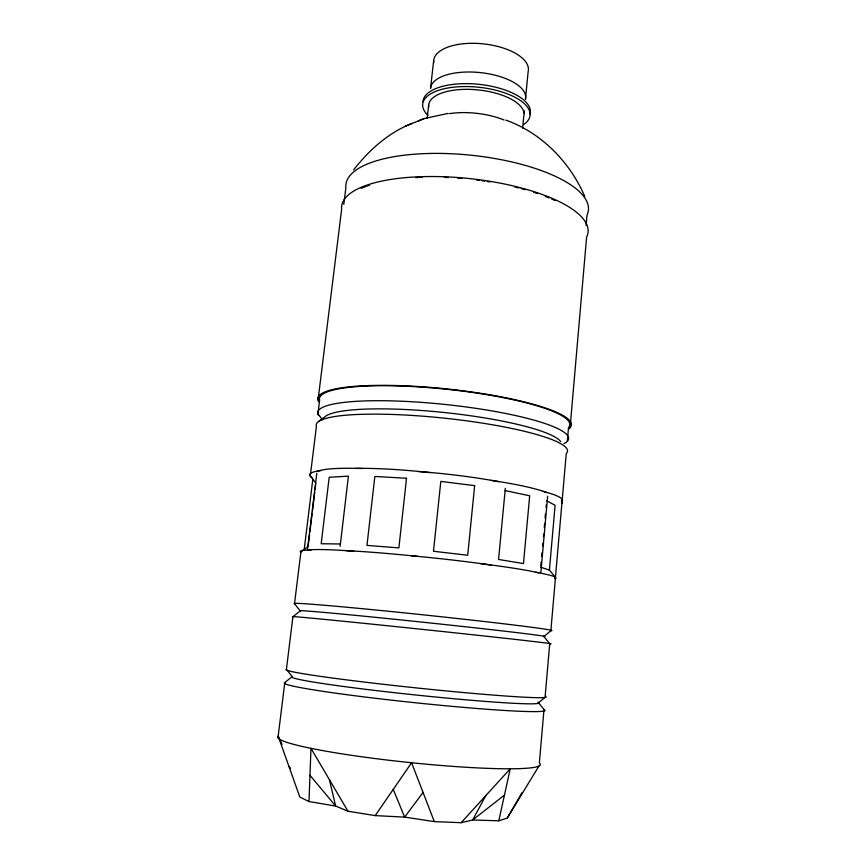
<?xml version="1.0" encoding="UTF-8"?>
<svg xmlns="http://www.w3.org/2000/svg" width="866" height="866" viewBox="0 0 866 866"><rect width="100%" height="100%" fill="white"/><g stroke="black" fill="none" stroke-linecap="round" stroke-linejoin="round"><path stroke-width="1.3" d="M347.97 811.226L335.672 806.073L308.989 801.548L310.981 748.343L347.97 811.226L375.205 815.61L404.639 817.114L434.321 821.607L461.156 822.7L472.652 819.972L498.816 820.816L507.227 818.11L538.966 765.999M555.377 577.265L549.412 570.12L555.106 505.279L546.63 500.808M544 709.503L539.356 762.968A132.033 11.637 6 0 1 411.188 762.708A132.033 11.637 6 0 1 278.17 736.122L284.784 682.57L292.167 676.617A124.26 5.001 6 0 0 418.083 695.236A124.26 5.001 6 0 0 538.078 702.207L544 709.503A131.047 5.965 6 0 1 417.444 702.976A131.047 5.965 6 0 1 284.784 682.57M292.167 676.617L286.419 669.31L292.903 616.744L300.21 610.909A123.113 1.483 6 0 1 425.693 622.502A123.113 1.483 6 0 1 543.848 636.597L550.852 630.773L555.333 579.246A96.007 5.553 5.9 0 0 555.355 578.272L566.256 453.6A126.328 20.005 6 0 0 447.224 418.473A126.328 20.005 6 0 0 316.415 426.299L310.266 476.084L315.874 483.044M567.327 441.281L568.518 427.555A125.851 22.538 6 0 0 450.244 389.646A125.851 22.538 6 0 0 319.63 400.222L317.93 413.97L322.704 419.848M586.087 225.496L586.975 215.266A121.944 42.445 6 0 0 474.741 155.62A121.944 42.445 6 0 0 345.859 187.716L343.802 204.344M570.077 427.728L586.607 237.165A123.892 40.994 6 0 0 472.349 178.883A123.892 40.994 6 0 0 341.637 209.28L318.049 400.049M540.828 565.866L541.185 561.882M541.661 556.578L542.019 552.595M542.603 545.948L542.841 543.296M543.437 536.66L543.675 534.008M544.27 527.362L544.617 523.378M545.093 518.074L545.45 514.09M546.045 507.444L546.273 504.791M540.882 572.264L547.648 496.229M505.333 488.316L498.556 559.468L523.475 563.56L529.689 495.785L505.116 490.589M522.62 128.092L523.778 116.196A47.922 20.07 6 0 0 477.198 89.837A47.922 20.07 6 0 0 428.757 107.254M427.176 118.371L428.659 105.143M433.66 60.631L430.543 88.375A47.803 20.654 6 0 1 481.518 72.733A47.803 20.654 6 0 1 525.424 99.438L528.13 71.694A47.608 21.618 6 0 0 482.059 43.744A47.608 21.618 6 0 0 433.747 62.904M340.143 546.273L348.413 476.148L329.199 477.274L321.178 543.74L340.414 543.989M300.21 610.909L294.516 603.721L300.881 552.107L308.242 546.23M304.085 550.386L312.864 478.963M307.517 549.055L316.804 473.258M308.112 546.392L309.573 534.517M309.898 531.876L312.161 513.397M312.485 510.756L314.748 492.278M315.072 489.647L315.711 484.365M498.816 820.816L510.226 768.792L461.156 822.7M485.783 795.648L472.652 819.972L504.445 795.14M507.227 818.11L522.166 792.455M375.205 815.61L411.588 762.751L434.321 821.607M423.063 792.455L404.639 817.114L393.24 789.413M353.653 169.833C369.013 150.186 388.563 132.466 412.119 123.416M537.689 703.484L544.93 697.444M318.926 421.266L326.049 415.918A119.789 19.55 6 0 1 447.722 412.887A119.789 19.55 6 0 1 560.703 441.617M405.331 126.165L424.134 118.588L448.036 113.424M418.505 120.861L424.134 118.588M540.709 567.198L549.412 570.12M505.841 120.125C541.618 132.909 569.698 161.834 584.745 196.344M308.989 801.548L299.831 797.045L278.17 736.122L282.056 744.414M309.974 775.297L335.672 806.073L329.416 779.703M543.599 636.174L549.618 643.535M288.843 766.15L290.511 768.25M286.419 669.31A130.798 4.579 6 0 0 418.992 688.189A130.798 4.579 6 0 0 545.158 696.264L549.715 643.784A129.835 0.888 6 0 0 425.119 629.669A129.835 0.888 6 0 0 292.903 616.744M294.516 603.721A129.597 2.23 6 0 1 426.635 615.196A129.597 2.23 6 0 1 550.852 630.773M555.355 578.272A97.284 5.705 5.9 0 0 537.396 572.545A98.323 5.835 5.9 0 0 485.707 564.286A98.854 5.9 6 0 0 414.641 556.091A98.724 5.878 6 0 0 348.413 550.787A97.955 5.791 6.1 0 0 308.599 549.975A96.776 5.651 6.1 0 0 300.881 552.107M346.097 550.668A24.519 1.515 6.2 0 1 353.783 551.155M307.376 550.202A23.728 1.418 6.3 0 1 311.284 549.942M554.608 577.849A23.144 1.342 5.7 0 1 554.597 578.531M535.643 572.21A24.086 1.461 5.8 0 1 538.804 572.848M480.717 563.658A24.735 1.548 5.9 0 1 490.968 565.054M411.469 555.788A24.898 1.57 6 0 1 417.867 556.416M312.041 477.567A95.725 11.388 6.2 0 1 318.255 470.996A96.873 11.659 6.1 0 1 358.026 468.376A97.631 11.853 6.1 0 1 423.669 471.938A97.761 11.886 6 0 1 493.804 480.782A97.241 11.756 5.9 0 1 544.627 491.801A96.213 11.496 5.8 0 1 562.045 501.36A94.968 11.204 5.8 0 1 561.926 503.319M542.906 491.314A23.804 2.944 5.5 0 1 547.009 492.722M317.01 471.569A23.458 2.847 6.5 0 1 320.961 470.639M418.484 471.548A24.605 3.161 6.1 0 1 430.023 472.63M355.731 468.398A24.237 3.063 6.4 0 1 362.421 468.506M490.903 480.338A24.443 3.118 5.7 0 1 498.989 481.756M561.33 500.602A22.884 2.706 5.4 0 1 561.839 501.695M318.785 415.626A126.1 21.206 6 0 1 452.095 405.223A126.1 21.206 6 0 1 563.993 443.641M361.165 188.387A122.344 40.475 6 0 1 369.663 185.14M415.669 177.595A122.344 40.475 6 0 1 422.424 177.314M444.312 177.389A122.344 40.475 6 0 1 448.317 177.562M457.757 178.136A122.344 40.475 6 0 1 461.816 178.461M476.581 180.009A122.344 40.475 6 0 1 479.255 180.366M481.929 180.723A122.344 40.475 6 0 1 484.614 181.113M487.277 181.524A122.344 40.475 6 0 1 489.94 181.947M514.783 186.98A122.344 40.475 6 0 1 518.734 187.965M521.332 188.658A122.344 40.475 6 0 1 525.175 189.708M533.748 192.306A122.344 40.475 6 0 1 537.245 193.475M545.266 196.387A122.344 40.475 6 0 1 549.076 197.913M551.534 198.942A122.344 40.475 6 0 1 555.074 200.533M449.324 113.652A48.095 19.279 6 0 1 504.055 120.006M427.934 115.362A53.984 22.613 6 0 1 477.805 87.141A53.984 22.613 6 0 1 523.486 124.715M422.965 101.647A53.952 22.722 6 0 1 480.435 84.478A53.952 22.722 6 0 1 530.035 114.096M524.32 110.772A47.911 20.167 6 0 1 524.049 113.392M318.915 401.835A127.454 22.83 6 0 1 449.714 389.245A127.454 22.83 6 0 1 568.637 429.038M474.655 485.642L467.716 555.247L433.498 551.263L440.805 481.409L474.655 485.642M406.522 478.259L398.89 547.886L366.968 545.396L374.837 476.462L406.522 478.259"/></g></svg>
